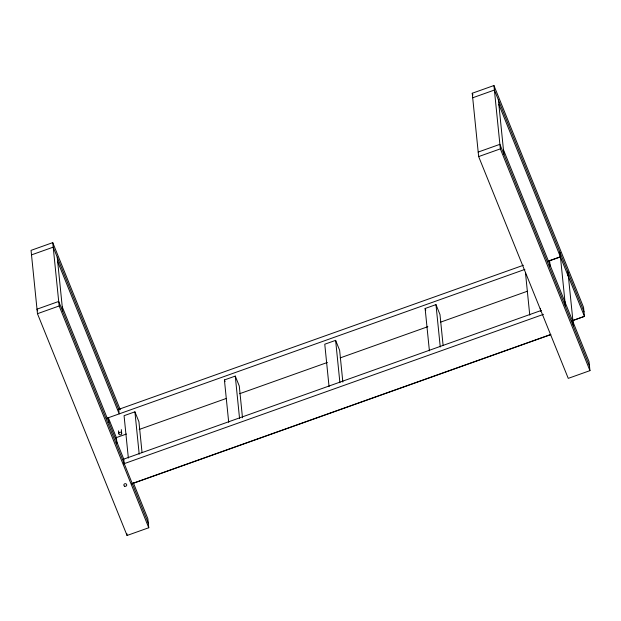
<?xml version="1.0" encoding="UTF-8"?>
<svg xmlns="http://www.w3.org/2000/svg" width="621" height="621" viewBox="0 0 621 621"><rect width="100%" height="100%" fill="white"/><g stroke="black" fill="none" stroke-linecap="round" stroke-linejoin="round"><path stroke-width="0.93" d="M571.809 320.941L584.454 316.353L583.538 307.302L493.936 85.527L472.239 93.251L478.651 156.585L568.254 378.368L589.95 370.636L589.034 361.593L503.445 149.746M120.264 409.744L52.746 242.632L31.05 250.364L37.462 313.698L127.064 535.473L148.761 527.749L147.845 518.698L133.22 482.509M31.508 254.882L53.204 247.158L118.735 409.355L119.193 413.881L57.675 261.612M472.697 97.776L494.394 90.045L583.996 311.827M478.193 152.06L499.889 144.336L589.492 366.118M37.462 313.698L59.158 305.967L52.746 242.632M478.651 156.585L500.347 148.861L493.936 85.527M118.037 409.604L523.41 265.252M106.54 418.383L524.869 269.413M547.706 261.286L560.383 256.768L559.925 252.242M550.183 266.572L549.601 260.797L560.452 256.931L565.025 302.171M142.046 452.562L138.925 421.76L134.912 411.832L124.068 415.697L128.353 458.05M228.707 422.311L224.414 379.959L235.266 376.093L239.279 386.021L242.493 417.793M342.846 382.055L339.633 350.291L335.619 340.362L324.767 344.22L329.052 386.572M429.406 350.842L425.121 308.49L435.973 304.624L439.986 314.552L443.099 345.354M115.467 437.921L126.42 434.025M139.205 429.468L225.982 398.566M239.683 393.691L327.376 362.462M340.161 357.906L427.853 326.685M440.638 322.128L527.415 291.226M122.974 459.408L541.326 310.422M123.532 463.895L543.507 314.335M571.801 320.855L584.454 316.353L498.865 104.507M131.567 483.751L550.835 334.447M131.621 483.914L550.687 334.68M500.347 148.861L589.95 370.636M472.239 93.251L472.946 94.99M425.121 308.49L425.789 310.143M224.414 379.959L225.089 381.612M62.255 306.852L123.773 459.121L124.231 463.646M148.303 523.224L58.7 301.449L37.004 309.173L37.671 310.826M59.158 305.967L148.761 527.749M567.951 272.107L573.509 326.553M567.625 271.292L568.083 275.817M564.963 302.008L565.42 306.533M540.317 308.35L540.612 311.237M525.475 272.751L529.76 315.103M498.407 99.981L503.903 154.264M435.973 304.624L440.258 346.976M335.619 340.362L339.904 382.715M235.266 376.093L239.551 418.445M134.912 411.832L139.197 454.184M121.312 429.592L121.693 433.365A1.467 1.351 -5.8 0 1 119.628 434.747A1.467 1.351 -5.8 0 1 119.387 432.426A1.467 1.351 -5.8 0 1 121.693 433.365M118.495 430.834L118.782 433.66M126.878 533.664L127.064 535.473M116.958 443.378L116.368 437.603L108.349 417.739L108.83 422.552M57.217 257.086L62.713 311.377M124.681 486.212A1.444 1.327 -5.8 0 0 126.723 484.846A1.444 1.327 -5.8 0 0 124.448 483.922A1.444 1.327 -5.8 0 0 124.681 486.212"/></g></svg>
